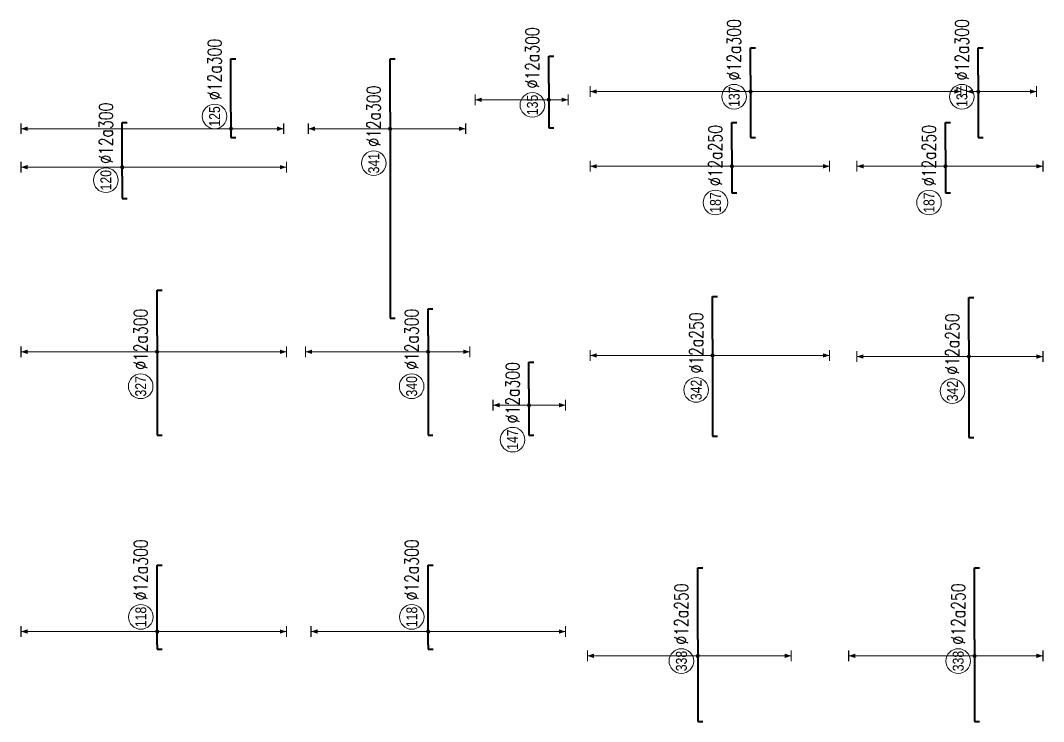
# Model space of a CAD drawing. Header units: millimetres. Extents: x -415354 to 883813, y -531490 to 486716.
# Drawn here: x 161530 to 198920, y -341208 to -315599 of the extents above; entities that cross this region are included whole.
import ezdxf
from ezdxf.enums import TextEntityAlignment as Align

# ---------------------------------------------------------------- set-up
doc = ezdxf.new("R2010")
doc.units = ezdxf.units.MM
doc.header["$MEASUREMENT"] = 0
for name, color, linetype, lineweight in [('NDC_S_DIM', 1, 'Continuous', 15), ('NDC_S_REBAR', 4, 'Continuous', 35), ('NDC_S_VN TEXT', 7, 'Continuous', 20)]:
    doc.layers.add(name, color=color, linetype=linetype, lineweight=lineweight)
doc.styles.add('ARIAL', font='arial.ttf', dxfattribs={"width": 0.8})
doc.styles.add('NDC_EN TXT', font='romans.shx', dxfattribs={"width": 0.8})

# ---------------------------------------------------------------- blocks, each defined once
blk = doc.blocks.new('*U445')
h = blk.add_hatch(color=6)
edge = h.paths.add_edge_path()
edge.add_arc((2.44, 0), 0.3, 0, 360)
at = {"layer": 'NDC_S_DIM', "color": 8}
for q in [(2.44, 24.89), (2.44, -23.61)]:
    blk.add_line((2.44, 0), q, dxfattribs=at)
for points in [[(1.44, 24.89, 0.2, 0.2, 0), (3.44, 24.89, 0, 0, 0)], [(1.44, -23.61, 0.2, 0.2, 0), (3.44, -23.61, 0, 0, 0)]]:
    blk.add_lwpolyline(points, format="xyseb", dxfattribs=at)
at = {"layer": 'NDC_S_DIM'}
blk.add_circle((5.1, 3), 2.25, dxfattribs=at)
at = {"layer": 'NDC_S_DIM', "color": 6}
blk.add_circle((2.44, 0), 0.3, dxfattribs=at)
at = {"layer": 'NDC_S_DIM', "color": 8}
for points in [[(2.04, 23.69), (2.44, 24.89), (2.84, 23.69)], [(2.04, -22.41), (2.44, -23.61), (2.84, -22.41)]]:
    blk.add_solid(points, dxfattribs=at)
at = {"layer": 'NDC_S_REBAR'}
for p, q in [((0, 0), (-0.81, 0)), ((-0.81, 0), (-0.81, -0.9)), ((0, 0), (14.54, 0)), ((14.54, 0), (14.54, -0.9)), ((-0.81, -0.9), (-0.81, -0.9)), ((14.54, -0.9), (14.54, -0.9))]:
    blk.add_line(p, q, dxfattribs=at)
at = {"layer": 'NDC_S_VN TEXT', "style": 'ARIAL', "width": 0.8}
blk.add_attdef('KHT', text='', height=2, dxfattribs=at).set_placement((5.1, 3), align=Align.MIDDLE_CENTER)
at = {"layer": 'NDC_S_VN TEXT', "color": 3, "style": 'NDC_EN TXT', "width": 0.75}
blk.add_attdef('DKT', (8.1, 1.75), '', height=2.5, dxfattribs=at)
blk = doc.blocks.new('*U440')
h = blk.add_hatch(color=6)
edge = h.paths.add_edge_path()
edge.add_arc((-2.99, 0), 0.3, 0, 360)
at = {"layer": 'NDC_S_DIM', "color": 8}
for q in [(-2.99, 24.87), (-2.99, -23.63)]:
    blk.add_line((-2.99, 0), q, dxfattribs=at)
for points in [[(-3.99, 24.87, 0.2, 0.2, 0), (-1.99, 24.87, 0, 0, 0)], [(-3.99, -23.63, 0.2, 0.2, 0), (-1.99, -23.63, 0, 0, 0)]]:
    blk.add_lwpolyline(points, format="xyseb", dxfattribs=at)
at = {"layer": 'NDC_S_DIM'}
blk.add_circle((-9.29, 3), 2.25, dxfattribs=at)
at = {"layer": 'NDC_S_DIM', "color": 6}
blk.add_circle((-2.99, 0), 0.3, dxfattribs=at)
at = {"layer": 'NDC_S_DIM', "color": 8}
for points in [[(-3.39, 23.67), (-2.99, 24.87), (-2.59, 23.67)], [(-3.39, -22.43), (-2.99, -23.63), (-2.59, -22.43)]]:
    blk.add_solid(points, dxfattribs=at)
at = {"layer": 'NDC_S_REBAR'}
for p, q in [((0, 0), (-18.23, 0)), ((-18.23, 0), (-18.23, -0.9)), ((0, 0), (8.27, 0)), ((8.27, 0), (8.27, -0.9)), ((-18.23, -0.9), (-18.23, -0.9)), ((8.27, -0.9), (8.27, -0.9))]:
    blk.add_line(p, q, dxfattribs=at)
at = {"layer": 'NDC_S_VN TEXT', "style": 'ARIAL', "width": 0.8}
blk.add_attdef('KHT', text='', height=2, dxfattribs=at).set_placement((-9.29, 3), align=Align.MIDDLE_CENTER)
at = {"layer": 'NDC_S_VN TEXT', "color": 3, "style": 'NDC_EN TXT', "width": 0.75}
blk.add_attdef('DKT', (-6.29, 1.75), '', height=2.5, dxfattribs=at)
blk = doc.blocks.new('*U573')
h = blk.add_hatch(color=6)
edge = h.paths.add_edge_path()
edge.add_arc((-2.99, 0), 0.3, 0, 360)
at = {"layer": 'NDC_S_DIM', "color": 8}
for q in [(-2.99, 38.37), (-2.99, -9.63)]:
    blk.add_line((-2.99, 0), q, dxfattribs=at)
for points in [[(-3.99, 38.37, 0.2, 0.2, 0), (-1.99, 38.37, 0, 0, 0)], [(-3.99, -9.63, 0.2, 0.2, 0), (-1.99, -9.63, 0, 0, 0)]]:
    blk.add_lwpolyline(points, format="xyseb", dxfattribs=at)
at = {"layer": 'NDC_S_DIM'}
blk.add_circle((-0.75, 3), 2.25, dxfattribs=at)
at = {"layer": 'NDC_S_DIM', "color": 6}
blk.add_circle((-2.99, 0), 0.3, dxfattribs=at)
at = {"layer": 'NDC_S_DIM', "color": 8}
for points in [[(-3.39, 37.17), (-2.99, 38.37), (-2.59, 37.17)], [(-3.39, -8.43), (-2.99, -9.63), (-2.59, -8.43)]]:
    blk.add_solid(points, dxfattribs=at)
at = {"layer": 'NDC_S_REBAR'}
for p, q in [((0, 0), (-4.58, 0)), ((-4.58, 0), (-4.58, -0.9)), ((0, 0), (9.77, 0)), ((9.77, 0), (9.77, -0.9)), ((-4.58, -0.9), (-4.58, -0.9)), ((9.77, -0.9), (9.77, -0.9))]:
    blk.add_line(p, q, dxfattribs=at)
at = {"layer": 'NDC_S_VN TEXT', "style": 'ARIAL', "width": 0.8}
blk.add_attdef('KHT', text='', height=2, dxfattribs=at).set_placement((-0.75, 3), align=Align.MIDDLE_CENTER)
at = {"layer": 'NDC_S_VN TEXT', "color": 3, "style": 'NDC_EN TXT', "width": 0.75}
blk.add_attdef('DKT', (2.25, 1.75), '', height=2.5, dxfattribs=at)
blk = doc.blocks.new('*U452')
h = blk.add_hatch(color=6)
edge = h.paths.add_edge_path()
edge.add_arc((2.44, 0), 0.3, 0, 360)
at = {"layer": 'NDC_S_DIM', "color": 8}
for q in [(2.44, 21.41), (2.44, -25.09)]:
    blk.add_line((2.44, 0), q, dxfattribs=at)
for points in [[(1.44, 21.41, 0.2, 0.2, 0), (3.44, 21.41, 0, 0, 0)], [(1.44, -25.09, 0.2, 0.2, 0), (3.44, -25.09, 0, 0, 0)]]:
    blk.add_lwpolyline(points, format="xyseb", dxfattribs=at)
at = {"layer": 'NDC_S_DIM'}
blk.add_circle((5.1, 3), 2.25, dxfattribs=at)
at = {"layer": 'NDC_S_DIM', "color": 6}
blk.add_circle((2.44, 0), 0.3, dxfattribs=at)
at = {"layer": 'NDC_S_DIM', "color": 8}
for points in [[(2.04, 20.21), (2.44, 21.41), (2.84, 20.21)], [(2.04, -23.89), (2.44, -25.09), (2.84, -23.89)]]:
    blk.add_solid(points, dxfattribs=at)
at = {"layer": 'NDC_S_REBAR'}
for p, q in [((0, 0), (-0.81, 0)), ((-0.81, 0), (-0.81, -0.9)), ((0, 0), (14.54, 0)), ((14.54, 0), (14.54, -0.9)), ((-0.81, -0.9), (-0.81, -0.9)), ((14.54, -0.9), (14.54, -0.9))]:
    blk.add_line(p, q, dxfattribs=at)
at = {"layer": 'NDC_S_VN TEXT', "style": 'ARIAL', "width": 0.8}
blk.add_attdef('KHT', text='', height=2, dxfattribs=at).set_placement((5.1, 3), align=Align.MIDDLE_CENTER)
at = {"layer": 'NDC_S_VN TEXT', "color": 3, "style": 'NDC_EN TXT', "width": 0.75}
blk.add_attdef('DKT', (8.1, 1.75), '', height=2.5, dxfattribs=at)
blk = doc.blocks.new('*U535')
h = blk.add_hatch(color=6)
edge = h.paths.add_edge_path()
edge.add_arc((-2.99, 0), 0.3, 0, 360)
at = {"layer": 'NDC_S_DIM', "color": 8}
for q in [(-2.99, 22.38), (-2.99, -7.62)]:
    blk.add_line((-2.99, 0), q, dxfattribs=at)
for points in [[(-3.99, 22.38, 0.2, 0.2, 0), (-1.99, 22.38, 0, 0, 0)], [(-3.99, -7.62, 0.2, 0.2, 0), (-1.99, -7.62, 0, 0, 0)]]:
    blk.add_lwpolyline(points, format="xyseb", dxfattribs=at)
at = {"layer": 'NDC_S_DIM'}
blk.add_circle((-9.29, 3), 2.25, dxfattribs=at)
at = {"layer": 'NDC_S_DIM', "color": 6}
blk.add_circle((-2.99, 0), 0.3, dxfattribs=at)
at = {"layer": 'NDC_S_DIM', "color": 8}
for points in [[(-3.39, 21.18), (-2.99, 22.38), (-2.59, 21.18)], [(-3.39, -6.42), (-2.99, -7.62), (-2.59, -6.42)]]:
    blk.add_solid(points, dxfattribs=at)
at = {"layer": 'NDC_S_REBAR'}
for p, q in [((0, 0), (-18.23, 0)), ((-18.23, 0), (-18.23, -0.9)), ((0, 0), (4.87, 0)), ((4.87, 0), (4.87, -0.9)), ((-18.23, -0.9), (-18.23, -0.9)), ((4.87, -0.9), (4.87, -0.9))]:
    blk.add_line(p, q, dxfattribs=at)
at = {"layer": 'NDC_S_VN TEXT', "style": 'ARIAL', "width": 0.8}
blk.add_attdef('KHT', text='', height=2, dxfattribs=at).set_placement((-9.29, 3), align=Align.MIDDLE_CENTER)
at = {"layer": 'NDC_S_VN TEXT', "color": 3, "style": 'NDC_EN TXT', "width": 0.75}
blk.add_attdef('DKT', (-6.29, 1.75), '', height=2.5, dxfattribs=at)
blk = doc.blocks.new('*U572')
h = blk.add_hatch(color=6)
edge = h.paths.add_edge_path()
edge.add_arc((-2.99, 0), 0.3, 0, 360)
at = {"layer": 'NDC_S_DIM', "color": 8}
for q in [(-2.99, 14.95), (-2.99, -13.8)]:
    blk.add_line((-2.99, 0), q, dxfattribs=at)
for points in [[(-3.99, 14.95, 0.2, 0.2, 0), (-1.99, 14.95, 0, 0, 0)], [(-3.99, -13.8, 0.2, 0.2, 0), (-1.99, -13.8, 0, 0, 0)]]:
    blk.add_lwpolyline(points, format="xyseb", dxfattribs=at)
at = {"layer": 'NDC_S_DIM'}
blk.add_circle((-9.29, 3), 2.25, dxfattribs=at)
at = {"layer": 'NDC_S_DIM', "color": 6}
blk.add_circle((-2.99, 0), 0.3, dxfattribs=at)
at = {"layer": 'NDC_S_DIM', "color": 8}
for points in [[(-3.39, 13.75), (-2.99, 14.95), (-2.59, 13.75)], [(-3.39, -12.6), (-2.99, -13.8), (-2.59, -12.6)]]:
    blk.add_solid(points, dxfattribs=at)
at = {"layer": 'NDC_S_REBAR'}
for p, q in [((0, 0), (-37.58, 0)), ((-37.58, 0), (-37.58, -0.9)), ((0, 0), (9.77, 0)), ((9.77, 0), (9.77, -0.9)), ((-37.58, -0.9), (-37.58, -0.9)), ((9.77, -0.9), (9.77, -0.9))]:
    blk.add_line(p, q, dxfattribs=at)
at = {"layer": 'NDC_S_VN TEXT', "style": 'ARIAL', "width": 0.8}
blk.add_attdef('KHT', text='', height=2, dxfattribs=at).set_placement((-9.29, 3), align=Align.MIDDLE_CENTER)
at = {"layer": 'NDC_S_VN TEXT', "color": 3, "style": 'NDC_EN TXT', "width": 0.75}
blk.add_attdef('DKT', (-6.29, 1.75), '', height=2.5, dxfattribs=at)
blk = doc.blocks.new('*U449')
h = blk.add_hatch(color=6)
edge = h.paths.add_edge_path()
edge.add_arc((-2.99, 0), 0.3, 0, 360)
at = {"layer": 'NDC_S_DIM', "color": 8}
for q in [(-2.99, 13.45), (-2.99, -3.55)]:
    blk.add_line((-2.99, 0), q, dxfattribs=at)
for points in [[(-3.99, 13.45, 0.2, 0.2, 0), (-1.99, 13.45, 0, 0, 0)], [(-3.99, -3.55, 0.2, 0.2, 0), (-1.99, -3.55, 0, 0, 0)]]:
    blk.add_lwpolyline(points, format="xyseb", dxfattribs=at)
at = {"layer": 'NDC_S_DIM'}
blk.add_circle((-3.93, 3), 2.25, dxfattribs=at)
at = {"layer": 'NDC_S_DIM', "color": 6}
blk.add_circle((-2.99, 0), 0.3, dxfattribs=at)
at = {"layer": 'NDC_S_DIM', "color": 8}
for points in [[(-3.39, 12.25), (-2.99, 13.45), (-2.59, 12.25)], [(-3.39, -2.35), (-2.99, -3.55), (-2.59, -2.35)]]:
    blk.add_solid(points, dxfattribs=at)
at = {"layer": 'NDC_S_REBAR'}
for p, q in [((0, 0), (-8.11, 0)), ((-8.11, 0), (-8.11, -0.9)), ((0, 0), (4.99, 0)), ((4.99, 0), (4.99, -0.9)), ((-8.11, -0.9), (-8.11, -0.9)), ((4.99, -0.9), (4.99, -0.9))]:
    blk.add_line(p, q, dxfattribs=at)
at = {"layer": 'NDC_S_VN TEXT', "style": 'ARIAL', "width": 0.8}
blk.add_attdef('KHT', text='', height=2, dxfattribs=at).set_placement((-3.93, 3), align=Align.MIDDLE_CENTER)
at = {"layer": 'NDC_S_VN TEXT', "color": 3, "style": 'NDC_EN TXT', "width": 0.75}
blk.add_attdef('DKT', (-0.93, 1.75), '', height=2.5, dxfattribs=at)
blk = doc.blocks.new('*U531')
h = blk.add_hatch(color=6)
edge = h.paths.add_edge_path()
edge.add_arc((-2.99, 0), 0.3, 0, 360)
at = {"layer": 'NDC_S_DIM', "color": 8}
for q in [(-2.99, 29.31), (-2.99, -38.44)]:
    blk.add_line((-2.99, 0), q, dxfattribs=at)
for points in [[(-3.99, 29.31, 0.2, 0.2, 0), (-1.99, 29.31, 0, 0, 0)], [(-3.99, -38.44, 0.2, 0.2, 0), (-1.99, -38.44, 0, 0, 0)]]:
    blk.add_lwpolyline(points, format="xyseb", dxfattribs=at)
at = {"layer": 'NDC_S_DIM'}
blk.add_circle((-3.93, 3), 2.25, dxfattribs=at)
at = {"layer": 'NDC_S_DIM', "color": 6}
blk.add_circle((-2.99, 0), 0.3, dxfattribs=at)
at = {"layer": 'NDC_S_DIM', "color": 8}
for points in [[(-3.39, 28.11), (-2.99, 29.31), (-2.59, 28.11)], [(-3.39, -37.24), (-2.99, -38.44), (-2.59, -37.24)]]:
    blk.add_solid(points, dxfattribs=at)
at = {"layer": 'NDC_S_REBAR'}
for p, q in [((0, 0), (-11.36, 0)), ((-11.36, 0), (-11.36, -0.9)), ((0, 0), (4.99, 0)), ((4.99, 0), (4.99, -0.9)), ((-11.36, -0.9), (-11.36, -0.9)), ((4.99, -0.9), (4.99, -0.9))]:
    blk.add_line(p, q, dxfattribs=at)
at = {"layer": 'NDC_S_VN TEXT', "style": 'ARIAL', "width": 0.8}
blk.add_attdef('KHT', text='', height=2, dxfattribs=at).set_placement((-3.93, 3), align=Align.MIDDLE_CENTER)
at = {"layer": 'NDC_S_VN TEXT', "color": 3, "style": 'NDC_EN TXT', "width": 0.75}
blk.add_attdef('DKT', (-0.93, 1.75), '', height=2.5, dxfattribs=at)
blk = doc.blocks.new('*U528')
h = blk.add_hatch(color=6)
edge = h.paths.add_edge_path()
edge.add_arc((-2.99, 0), 0.3, 0, 360)
at = {"layer": 'NDC_S_DIM', "color": 8}
for q in [(-2.99, 2.18), (-2.99, -10.62)]:
    blk.add_line((-2.99, 0), q, dxfattribs=at)
for points in [[(-3.99, 2.18, 0.2, 0.2, 0), (-1.99, 2.18, 0, 0, 0)], [(-3.99, -10.62, 0.2, 0.2, 0), (-1.99, -10.62, 0, 0, 0)]]:
    blk.add_lwpolyline(points, format="xyseb", dxfattribs=at)
at = {"layer": 'NDC_S_DIM'}
blk.add_circle((-3.93, 3), 2.25, dxfattribs=at)
at = {"layer": 'NDC_S_DIM', "color": 6}
blk.add_circle((-2.99, 0), 0.3, dxfattribs=at)
at = {"layer": 'NDC_S_DIM', "color": 8}
for points in [[(-3.39, 0.98), (-2.99, 2.18), (-2.59, 0.98)], [(-3.39, -9.42), (-2.99, -10.62), (-2.59, -9.42)]]:
    blk.add_solid(points, dxfattribs=at)
at = {"layer": 'NDC_S_REBAR'}
for p, q in [((0, 0), (-11.36, 0)), ((-11.36, 0), (-11.36, -0.9)), ((0, 0), (4.99, 0)), ((4.99, 0), (4.99, -0.9)), ((-11.36, -0.9), (-11.36, -0.9)), ((4.99, -0.9), (4.99, -0.9))]:
    blk.add_line(p, q, dxfattribs=at)
at = {"layer": 'NDC_S_VN TEXT', "style": 'ARIAL', "width": 0.8}
blk.add_attdef('KHT', text='', height=2, dxfattribs=at).set_placement((-3.93, 3), align=Align.MIDDLE_CENTER)
at = {"layer": 'NDC_S_VN TEXT', "color": 3, "style": 'NDC_EN TXT', "width": 0.75}
blk.add_attdef('DKT', (-0.93, 1.75), '', height=2.5, dxfattribs=at)
blk = doc.blocks.new('*U538')
h = blk.add_hatch(color=6)
edge = h.paths.add_edge_path()
edge.add_arc((-2.99, 0), 0.3, 0, 360)
at = {"layer": 'NDC_S_DIM', "color": 8}
for q in [(-2.99, 25.89), (-2.99, -17.86)]:
    blk.add_line((-2.99, 0), q, dxfattribs=at)
for points in [[(-3.99, 25.89, 0.2, 0.2, 0), (-1.99, 25.89, 0, 0, 0)], [(-3.99, -17.86, 0.2, 0.2, 0), (-1.99, -17.86, 0, 0, 0)]]:
    blk.add_lwpolyline(points, format="xyseb", dxfattribs=at)
at = {"layer": 'NDC_S_DIM'}
blk.add_circle((-9.61, 3), 2.25, dxfattribs=at)
at = {"layer": 'NDC_S_DIM', "color": 6}
blk.add_circle((-2.99, 0), 0.3, dxfattribs=at)
at = {"layer": 'NDC_S_DIM', "color": 8}
for points in [[(-3.39, 24.69), (-2.99, 25.89), (-2.59, 24.69)], [(-3.39, -16.66), (-2.99, -17.86), (-2.59, -16.66)]]:
    blk.add_solid(points, dxfattribs=at)
at = {"layer": 'NDC_S_REBAR'}
for p, q in [((0, 0), (-7.86, 0)), ((-7.86, 0), (-7.86, -0.9)), ((0, 0), (4.99, 0)), ((4.99, 0), (4.99, -0.9)), ((-7.86, -0.9), (-7.86, -0.9)), ((4.99, -0.9), (4.99, -0.9))]:
    blk.add_line(p, q, dxfattribs=at)
at = {"layer": 'NDC_S_VN TEXT', "style": 'ARIAL', "width": 0.8}
blk.add_attdef('KHT', text='', height=2, dxfattribs=at).set_placement((-9.61, 3), align=Align.MIDDLE_CENTER)
at = {"layer": 'NDC_S_VN TEXT', "color": 3, "style": 'NDC_EN TXT', "width": 0.75}
blk.add_attdef('DKT', (-6.61, 1.75), '', height=2.5, dxfattribs=at)
blk = doc.blocks.new('*U540')
h = blk.add_hatch(color=6)
edge = h.paths.add_edge_path()
edge.add_arc((-2.99, 0), 0.3, 0, 360)
at = {"layer": 'NDC_S_DIM', "color": 8}
for q in [(-2.99, 22.38), (-2.99, -21.38)]:
    blk.add_line((-2.99, 0), q, dxfattribs=at)
for points in [[(-3.99, 22.38, 0.2, 0.2, 0), (-1.99, 22.38, 0, 0, 0)], [(-3.99, -21.38, 0.2, 0.2, 0), (-1.99, -21.38, 0, 0, 0)]]:
    blk.add_lwpolyline(points, format="xyseb", dxfattribs=at)
at = {"layer": 'NDC_S_DIM'}
blk.add_circle((-9.29, 3), 2.25, dxfattribs=at)
at = {"layer": 'NDC_S_DIM', "color": 6}
blk.add_circle((-2.99, 0), 0.3, dxfattribs=at)
at = {"layer": 'NDC_S_DIM', "color": 8}
for points in [[(-3.39, 21.18), (-2.99, 22.38), (-2.59, 21.18)], [(-3.39, -20.18), (-2.99, -21.38), (-2.59, -20.18)]]:
    blk.add_solid(points, dxfattribs=at)
at = {"layer": 'NDC_S_REBAR'}
for p, q in [((0, 0), (-17.75, 0)), ((-17.75, 0), (-17.75, -0.9)), ((0, 0), (7.79, 0)), ((7.79, 0), (7.79, -0.9)), ((-17.75, -0.9), (-17.75, -0.9)), ((7.79, -0.9), (7.79, -0.9))]:
    blk.add_line(p, q, dxfattribs=at)
at = {"layer": 'NDC_S_VN TEXT', "style": 'ARIAL', "width": 0.8}
blk.add_attdef('KHT', text='', height=2, dxfattribs=at).set_placement((-9.29, 3), align=Align.MIDDLE_CENTER)
at = {"layer": 'NDC_S_VN TEXT', "color": 3, "style": 'NDC_EN TXT', "width": 0.75}
blk.add_attdef('DKT', (-6.29, 1.75), '', height=2.5, dxfattribs=at)
blk = doc.blocks.new('*U574')
h = blk.add_hatch(color=6)
edge = h.paths.add_edge_path()
edge.add_arc((1.63, 0), 0.3, 0, 360)
at = {"layer": 'NDC_S_DIM', "color": 8}
for q in [(1.63, 18.51), (1.63, -29.99)]:
    blk.add_line((1.63, 0), q, dxfattribs=at)
for points in [[(0.63, 18.51, 0.2, 0.2, 0), (2.63, 18.51, 0, 0, 0)], [(0.63, -29.99, 0.2, 0.2, 0), (2.63, -29.99, 0, 0, 0)]]:
    blk.add_lwpolyline(points, format="xyseb", dxfattribs=at)
at = {"layer": 'NDC_S_DIM'}
blk.add_circle((-0.75, 3), 2.25, dxfattribs=at)
at = {"layer": 'NDC_S_DIM', "color": 6}
blk.add_circle((1.63, 0), 0.3, dxfattribs=at)
at = {"layer": 'NDC_S_DIM', "color": 8}
for points in [[(1.23, 17.31), (1.63, 18.51), (2.03, 17.31)], [(1.23, -28.79), (1.63, -29.99), (2.03, -28.79)]]:
    blk.add_solid(points, dxfattribs=at)
at = {"layer": 'NDC_S_REBAR'}
for p, q in [((0, 0), (-4.08, 0)), ((-4.08, 0), (-4.08, -0.9)), ((0, 0), (9.77, 0)), ((9.77, 0), (9.77, -0.9)), ((-4.08, -0.9), (-4.08, -0.9)), ((9.77, -0.9), (9.77, -0.9))]:
    blk.add_line(p, q, dxfattribs=at)
at = {"layer": 'NDC_S_VN TEXT', "style": 'ARIAL', "width": 0.8}
blk.add_attdef('KHT', text='', height=2, dxfattribs=at).set_placement((-0.75, 3), align=Align.MIDDLE_CENTER)
at = {"layer": 'NDC_S_VN TEXT', "color": 3, "style": 'NDC_EN TXT', "width": 0.75}
blk.add_attdef('DKT', (2.25, 1.75), '', height=2.5, dxfattribs=at)
blk = doc.blocks.new('*U1075')
h = blk.add_hatch(color=6)
edge = h.paths.add_edge_path()
edge.add_arc((-2.99, 0), 0.3, 0, 360)
at = {"layer": 'NDC_S_DIM', "color": 8}
for q in [(-2.99, 16.17), (-2.99, -17.83)]:
    blk.add_line((-2.99, 0), q, dxfattribs=at)
for points in [[(-3.99, 16.17, 0.2, 0.2, 0), (-1.99, 16.17, 0, 0, 0)], [(-3.99, -17.83, 0.2, 0.2, 0), (-1.99, -17.83, 0, 0, 0)]]:
    blk.add_lwpolyline(points, format="xyseb", dxfattribs=at)
at = {"layer": 'NDC_S_DIM'}
blk.add_circle((-9.61, 3), 2.25, dxfattribs=at)
at = {"layer": 'NDC_S_DIM', "color": 6}
blk.add_circle((-2.99, 0), 0.3, dxfattribs=at)
at = {"layer": 'NDC_S_DIM', "color": 8}
for points in [[(-3.39, 14.97), (-2.99, 16.17), (-2.59, 14.97)], [(-3.39, -16.63), (-2.99, -17.83), (-2.59, -16.63)]]:
    blk.add_solid(points, dxfattribs=at)
at = {"layer": 'NDC_S_REBAR'}
for p, q in [((0, 0), (-7.86, 0)), ((-7.86, 0), (-7.86, -0.9)), ((0, 0), (4.99, 0)), ((4.99, 0), (4.99, -0.9)), ((-7.86, -0.9), (-7.86, -0.9)), ((4.99, -0.9), (4.99, -0.9))]:
    blk.add_line(p, q, dxfattribs=at)
at = {"layer": 'NDC_S_VN TEXT', "style": 'ARIAL', "width": 0.8}
blk.add_attdef('KHT', text='', height=2, dxfattribs=at).set_placement((-9.61, 3), align=Align.MIDDLE_CENTER)
at = {"layer": 'NDC_S_VN TEXT', "color": 3, "style": 'NDC_EN TXT', "width": 0.75}
blk.add_attdef('DKT', (-6.61, 1.75), '', height=2.5, dxfattribs=at)
blk = doc.blocks.new('*U1076')
h = blk.add_hatch(color=6)
edge = h.paths.add_edge_path()
edge.add_arc((-2.99, 0), 0.3, 0, 360)
at = {"layer": 'NDC_S_DIM', "color": 8}
for q in [(-2.99, 20.17), (-2.99, -17.08)]:
    blk.add_line((-2.99, 0), q, dxfattribs=at)
for points in [[(-3.99, 20.17, 0.2, 0.2, 0), (-1.99, 20.17, 0, 0, 0)], [(-3.99, -17.08, 0.2, 0.2, 0), (-1.99, -17.08, 0, 0, 0)]]:
    blk.add_lwpolyline(points, format="xyseb", dxfattribs=at)
at = {"layer": 'NDC_S_DIM'}
blk.add_circle((-3.94, 3), 2.25, dxfattribs=at)
at = {"layer": 'NDC_S_DIM', "color": 6}
blk.add_circle((-2.99, 0), 0.3, dxfattribs=at)
at = {"layer": 'NDC_S_DIM', "color": 8}
for points in [[(-3.39, 18.97), (-2.99, 20.17), (-2.59, 18.97)], [(-3.39, -15.88), (-2.99, -17.08), (-2.59, -15.88)]]:
    blk.add_solid(points, dxfattribs=at)
at = {"layer": 'NDC_S_REBAR'}
for p, q in [((0, 0), (-14.99, 0)), ((-14.99, 0), (-14.99, -0.9)), ((0, 0), (13.06, 0)), ((13.06, 0), (13.06, -0.9)), ((-14.99, -0.9), (-14.99, -0.9)), ((13.06, -0.9), (13.06, -0.9))]:
    blk.add_line(p, q, dxfattribs=at)
at = {"layer": 'NDC_S_VN TEXT', "style": 'ARIAL', "width": 0.8}
blk.add_attdef('KHT', text='', height=2, dxfattribs=at).set_placement((-3.94, 3), align=Align.MIDDLE_CENTER)
at = {"layer": 'NDC_S_VN TEXT', "color": 3, "style": 'NDC_EN TXT', "width": 0.75}
blk.add_attdef('DKT', (-0.94, 1.75), '', height=2.5, dxfattribs=at)
blk = doc.blocks.new('*U1078')
h = blk.add_hatch(color=6)
edge = h.paths.add_edge_path()
edge.add_arc((-2.99, 0), 0.3, 0, 360)
at = {"layer": 'NDC_S_DIM', "color": 8}
for q in [(-2.99, 23.01), (-2.99, -12.49)]:
    blk.add_line((-2.99, 0), q, dxfattribs=at)
for points in [[(-3.99, 23.01, 0.2, 0.2, 0), (-1.99, 23.01, 0, 0, 0)], [(-3.99, -12.49, 0.2, 0.2, 0), (-1.99, -12.49, 0, 0, 0)]]:
    blk.add_lwpolyline(points, format="xyseb", dxfattribs=at)
at = {"layer": 'NDC_S_DIM'}
blk.add_circle((-3.94, 3), 2.25, dxfattribs=at)
at = {"layer": 'NDC_S_DIM', "color": 6}
blk.add_circle((-2.99, 0), 0.3, dxfattribs=at)
at = {"layer": 'NDC_S_DIM', "color": 8}
for points in [[(-3.39, 21.81), (-2.99, 23.01), (-2.59, 21.81)], [(-3.39, -11.29), (-2.99, -12.49), (-2.59, -11.29)]]:
    blk.add_solid(points, dxfattribs=at)
at = {"layer": 'NDC_S_REBAR'}
for p, q in [((0, 0), (-14.99, 0)), ((-14.99, 0), (-14.99, -0.9)), ((0, 0), (13.06, 0)), ((13.06, 0), (13.06, -0.9)), ((-14.99, -0.9), (-14.99, -0.9)), ((13.06, -0.9), (13.06, -0.9))]:
    blk.add_line(p, q, dxfattribs=at)
at = {"layer": 'NDC_S_VN TEXT', "style": 'ARIAL', "width": 0.8}
blk.add_attdef('KHT', text='', height=2, dxfattribs=at).set_placement((-3.94, 3), align=Align.MIDDLE_CENTER)
at = {"layer": 'NDC_S_VN TEXT', "color": 3, "style": 'NDC_EN TXT', "width": 0.75}
blk.add_attdef('DKT', (-0.94, 1.75), '', height=2.5, dxfattribs=at)
blk = doc.blocks.new('*U1084')
h = blk.add_hatch(color=6)
edge = h.paths.add_edge_path()
edge.add_arc((-2.99, 0), 0.3, 0, 360)
at = {"layer": 'NDC_S_DIM', "color": 8}
for q in [(-2.99, 20.45), (-2.99, -13.55)]:
    blk.add_line((-2.99, 0), q, dxfattribs=at)
for points in [[(-3.99, 20.45, 0.2, 0.2, 0), (-1.99, 20.45, 0, 0, 0)], [(-3.99, -13.55, 0.2, 0.2, 0), (-1.99, -13.55, 0, 0, 0)]]:
    blk.add_lwpolyline(points, format="xyseb", dxfattribs=at)
at = {"layer": 'NDC_S_DIM'}
blk.add_circle((-9.29, 3), 2.25, dxfattribs=at)
at = {"layer": 'NDC_S_DIM', "color": 6}
blk.add_circle((-2.99, 0), 0.3, dxfattribs=at)
at = {"layer": 'NDC_S_DIM', "color": 8}
for points in [[(-3.39, 19.25), (-2.99, 20.45), (-2.59, 19.25)], [(-3.39, -12.35), (-2.99, -13.55), (-2.59, -12.35)]]:
    blk.add_solid(points, dxfattribs=at)
at = {"layer": 'NDC_S_REBAR'}
for p, q in [((0, 0), (-17.75, 0)), ((-17.75, 0), (-17.75, -0.9)), ((0, 0), (7.79, 0)), ((7.79, 0), (7.79, -0.9)), ((-17.75, -0.9), (-17.75, -0.9)), ((7.79, -0.9), (7.79, -0.9))]:
    blk.add_line(p, q, dxfattribs=at)
at = {"layer": 'NDC_S_VN TEXT', "style": 'ARIAL', "width": 0.8}
blk.add_attdef('KHT', text='', height=2, dxfattribs=at).set_placement((-9.29, 3), align=Align.MIDDLE_CENTER)
at = {"layer": 'NDC_S_VN TEXT', "color": 3, "style": 'NDC_EN TXT', "width": 0.75}
blk.add_attdef('DKT', (-6.29, 1.75), '', height=2.5, dxfattribs=at)
blk = doc.blocks.new('*U1091')
h = blk.add_hatch(color=6)
edge = h.paths.add_edge_path()
edge.add_arc((-2.99, 0), 0.3, 0, 360)
at = {"layer": 'NDC_S_DIM', "color": 8}
for q in [(-2.99, 6.57), (-2.99, -6.68)]:
    blk.add_line((-2.99, 0), q, dxfattribs=at)
for points in [[(-3.99, 6.57, 0.2, 0.2, 0), (-1.99, 6.57, 0, 0, 0)], [(-3.99, -6.68, 0.2, 0.2, 0), (-1.99, -6.68, 0, 0, 0)]]:
    blk.add_lwpolyline(points, format="xyseb", dxfattribs=at)
at = {"layer": 'NDC_S_DIM'}
blk.add_circle((-9.29, 3), 2.25, dxfattribs=at)
at = {"layer": 'NDC_S_DIM', "color": 6}
blk.add_circle((-2.99, 0), 0.3, dxfattribs=at)
at = {"layer": 'NDC_S_DIM', "color": 8}
for points in [[(-3.39, 5.37), (-2.99, 6.57), (-2.59, 5.37)], [(-3.39, -5.48), (-2.99, -6.68), (-2.59, -5.48)]]:
    blk.add_solid(points, dxfattribs=at)
at = {"layer": 'NDC_S_REBAR'}
for p, q in [((0, 0), (-8.48, 0)), ((-8.48, 0), (-8.48, -0.9)), ((0, 0), (4.87, 0)), ((4.87, 0), (4.87, -0.9)), ((-8.48, -0.9), (-8.48, -0.9)), ((4.87, -0.9), (4.87, -0.9))]:
    blk.add_line(p, q, dxfattribs=at)
at = {"layer": 'NDC_S_VN TEXT', "style": 'ARIAL', "width": 0.8}
blk.add_attdef('KHT', text='', height=2, dxfattribs=at).set_placement((-9.29, 3), align=Align.MIDDLE_CENTER)
at = {"layer": 'NDC_S_VN TEXT', "color": 3, "style": 'NDC_EN TXT', "width": 0.75}
blk.add_attdef('DKT', (-6.29, 1.75), '', height=2.5, dxfattribs=at)

msp = doc.modelspace()

# ---------------------------------------------------------------- block references
at = {"xscale": 200, "yscale": 200, "zscale": 200, "rotation": 90}
for name, p, values in [('*U449', (180839.2, -317897.8), {'KHT': '135', 'DKT': '%%C12a300'}), ('*U531', (188211.9, -317597.8), {'KHT': '137', 'DKT': '%%C12a300'}), ('*U528', (196536.7, -317597.8), {'KHT': '137', 'DKT': '%%C12a300'}), ('*U573', (169224.1, -318954), {'KHT': '125', 'DKT': '%%C12a300'}), ('*U572', (175041, -318954), {'KHT': '341', 'DKT': '%%C12a300'}), ('*U574', (165251.5, -321284), {'KHT': '120', 'DKT': '%%C12a300'}), ('*U538', (187528.6, -320327.8), {'KHT': '187', 'DKT': '%%c12a250'}), ('*U1075', (195334.6, -320327.8), {'KHT': '187', 'DKT': '%%c12a250'}), ('*U440', (166523.6, -327104.4), {'KHT': '327', 'DKT': '%%C12a300'}), ('*U540', (186825.1, -327238.2), {'KHT': '342', 'DKT': '%%c12a250'}), ('*U1084', (196189.9, -327278.5), {'KHT': '342', 'DKT': '%%c12a250'}), ('*U535', (176426.5, -327104.4), {'KHT': '340', 'DKT': '%%C12a300'}), ('*U1091', (180115, -329054.4), {'KHT': '147', 'DKT': '%%C12a300'}), ('*U445', (166528.8, -338408.3), {'KHT': '118', 'DKT': '%%C12a300'}), ('*U452', (176431.7, -338408.3), {'KHT': '118', 'DKT': '%%C12a300'}), ('*U1076', (186284.2, -338211.1), {'KHT': '338', 'DKT': '%%c12a250'}), ('*U1078', (196401.1, -338211.1), {'KHT': '338', 'DKT': '%%c12a250'})]:
    msp.add_blockref(name, p, dxfattribs=at).add_auto_attribs(values)

doc.saveas('drawing.dxf')
